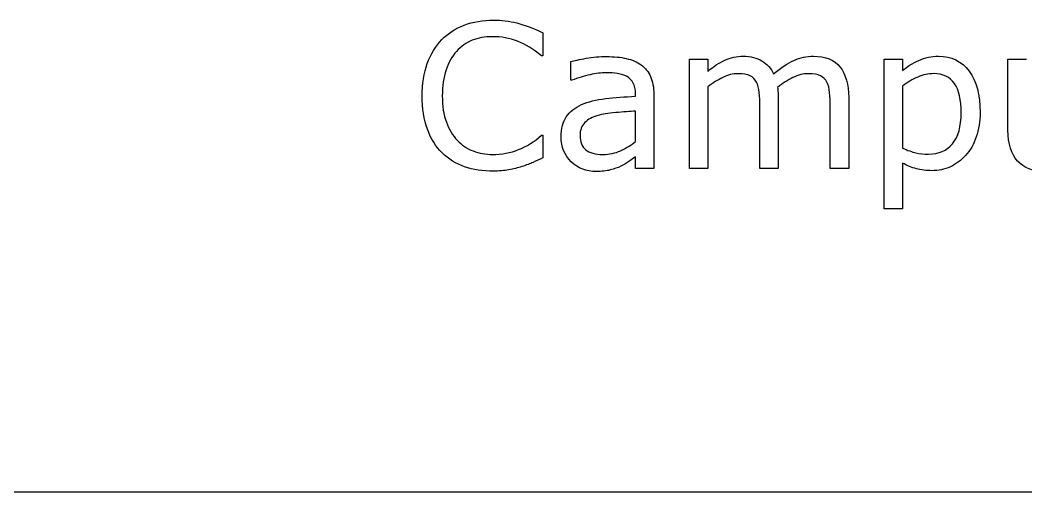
# Model space of a CAD drawing. Extents: x 0.3 to 57.7, y 35.9 to 130.4.
# Drawn here: x 10.015 to 14.267, y 54.481 to 56.473 of the extents above; entities that cross this region are included whole.
import ezdxf

# ---------------------------------------------------------------- set-up
doc = ezdxf.new("R2010")
doc.units = 0
doc.layers.get('0').update_dxf_attribs({"linetype": 'CONTINUOUS'})

msp = doc.modelspace()

# ---------------------------------------------------------------- linework, layer by layer
at = {"color": 7}
for p, q in [((12.2248, 56.418778), (12.2248, 56.321671)), ((12.2248, 56.321671), (12.218602, 56.321671)), ((12.844201, 55.846451), (12.844201, 56.308017)), ((12.844201, 56.308017), (12.921887, 56.308017)), ((12.921887, 56.308017), (12.921887, 56.256779)), ((13.667349, 55.676217), (13.667349, 56.308031)), ((13.667349, 56.308031), (13.745035, 56.308031)), ((13.745035, 56.308031), (13.745035, 56.259686)), ((14.191311, 56.008449), (14.191311, 56.308034)), ((14.191311, 56.308034), (14.268997, 56.308034)), ((12.342563, 56.21919), (12.342563, 56.298114)), ((12.346695, 56.21919), (12.342563, 56.21919)), ((12.921887, 56.191075), (12.921887, 55.846451)), ((13.745034, 56.194513), (13.745034, 55.932943)), ((12.616529, 56.151426), (12.616529, 56.16342)), ((12.693801, 56.159698), (12.693801, 55.846476)), ((13.219816, 56.141898), (13.219816, 55.846445)), ((13.51775, 56.146033), (13.51775, 55.846448)), ((12.61653, 55.960113), (12.61653, 56.088623)), ((13.142131, 55.846445), (13.142131, 56.109253)), ((13.440078, 55.846476), (13.440078, 56.109284)), ((13.993379, 56.080898), (13.993379, 56.080862)), ((14.073544, 56.082837), (14.073544, 56.082837)), ((12.219016, 55.986952), (12.224802, 55.986952)), ((12.224802, 55.986952), (12.224802, 55.891084)), ((12.616529, 55.960074), (12.61653, 55.960113)), ((12.224802, 55.891084), (12.224797, 55.891104)), ((12.61653, 55.846476), (12.61653, 55.895651)), ((12.693802, 55.846476), (12.61653, 55.846476)), ((12.693801, 55.846476), (12.693802, 55.846476)), ((12.921887, 55.846451), (12.844201, 55.846451)), ((13.219816, 55.846445), (13.142131, 55.846445)), ((13.517763, 55.846476), (13.440078, 55.846476)), ((13.51775, 55.846448), (13.517763, 55.846476)), ((13.745035, 55.869604), (13.745035, 55.676217)), ((13.745035, 55.676217), (13.667349, 55.676217))]:
    msp.add_line(p, q, dxfattribs=at)
at = {"color": 5}
msp.add_line((2.694834, 54.481264), (30.070394, 54.481264), dxfattribs=at)
at = {"color": 7}
for points in [[(11.892571, 56.451837), (11.929761, 56.465892), (11.970945, 56.472919), (12.016124, 56.472919)], [(12.016124, 56.472919), (12.049181, 56.472919), (12.082101, 56.468921), (12.114883, 56.460925)], [(11.797944, 56.390683), (11.824114, 56.417403), (11.855657, 56.437788), (11.892571, 56.451837)], [(12.114883, 56.460925), (12.147941, 56.452929), (12.18458, 56.43888), (12.2248, 56.418778)], [(11.735961, 56.289444), (11.750286, 56.329388), (11.770947, 56.363134), (11.797944, 56.390683)], [(11.926456, 56.387773), (11.901663, 56.377857), (11.879486, 56.362293), (11.859927, 56.341079)], [(12.010752, 56.403069), (11.979623, 56.403069), (11.951524, 56.39797), (11.926456, 56.387773)], [(12.117776, 56.383652), (12.084443, 56.396597), (12.048769, 56.403069), (12.010752, 56.403069)], [(12.218602, 56.321671), (12.184718, 56.350045), (12.15111, 56.370706), (12.117776, 56.383652)], [(11.859927, 56.341079), (11.840919, 56.320417), (11.826043, 56.294245), (11.815299, 56.262565)], [(12.342563, 56.298114), (12.357715, 56.302253), (12.379615, 56.306797), (12.408265, 56.311745)], [(12.408265, 56.311745), (12.436915, 56.316712), (12.465152, 56.319196), (12.492975, 56.319196)], [(12.492975, 56.319196), (12.525482, 56.319196), (12.553719, 56.316439), (12.577685, 56.310927)], [(12.577685, 56.310927), (12.601928, 56.305696), (12.622864, 56.296608), (12.640495, 56.283664)], [(12.921887, 56.256779), (12.946129, 56.276889), (12.970233, 56.292591), (12.9942, 56.303885)], [(12.9942, 56.303885), (13.018442, 56.315174), (13.0442, 56.320818), (13.071472, 56.320818)], [(13.071472, 56.320818), (13.102877, 56.320818), (13.129461, 56.314205), (13.151224, 56.300978)], [(13.151224, 56.300978), (13.173262, 56.287751), (13.189653, 56.269432), (13.200397, 56.246021)], [(13.200397, 56.246021), (13.231802, 56.272467), (13.260452, 56.291475), (13.286347, 56.303044)], [(13.286347, 56.303044), (13.312242, 56.314897), (13.339928, 56.320824), (13.369404, 56.320824)], [(13.369404, 56.320824), (13.420092, 56.320824), (13.45742, 56.305398), (13.481387, 56.274545)], [(13.745035, 56.259686), (13.765695, 56.277034), (13.788836, 56.291496), (13.814456, 56.303072)], [(13.814456, 56.303072), (13.840351, 56.314926), (13.867899, 56.320852), (13.8971, 56.320852)], [(13.8971, 56.320852), (13.952746, 56.320852), (13.995997, 56.299778), (14.026851, 56.257629)], [(11.714472, 56.153492), (11.714472, 56.204181), (11.721635, 56.249498), (11.735961, 56.289444)], [(11.815299, 56.262565), (11.804831, 56.231161), (11.799597, 56.194798), (11.799597, 56.153475)], [(12.640495, 56.283664), (12.657849, 56.271002), (12.671073, 56.25461), (12.680164, 56.234489)], [(13.481387, 56.274545), (13.505629, 56.243966), (13.51775, 56.201128), (13.51775, 56.146033)], [(14.026851, 56.257629), (14.05798, 56.215757), (14.073544, 56.157493), (14.073544, 56.082837)], [(12.42438, 56.242332), (12.399312, 56.237102), (12.373416, 56.229388), (12.346695, 56.21919)], [(12.492561, 56.250602), (12.472176, 56.250602), (12.449449, 56.247845), (12.42438, 56.242332)], [(12.540908, 56.2473), (12.525482, 56.249501), (12.509366, 56.250602), (12.492561, 56.250602)], [(12.580577, 56.234487), (12.569557, 56.240827), (12.556334, 56.245098), (12.540908, 56.2473)], [(12.607024, 56.207224), (12.600964, 56.218795), (12.592148, 56.227883), (12.580577, 56.234487)], [(12.680164, 56.234489), (12.689255, 56.21438), (12.693801, 56.18945), (12.693801, 56.159698)], [(12.985523, 56.231159), (12.964311, 56.220698), (12.943099, 56.207337), (12.921887, 56.191075)], [(13.049572, 56.246851), (13.02836, 56.246851), (13.00701, 56.24162), (12.985523, 56.231159)], [(13.100811, 56.237763), (13.088965, 56.243822), (13.071885, 56.246851), (13.049572, 56.246851)], [(13.128082, 56.211319), (13.121745, 56.223172), (13.112655, 56.231987), (13.100811, 56.237763)], [(13.282227, 56.230352), (13.260464, 56.219609), (13.238701, 56.205835), (13.216938, 56.189029)], [(13.347516, 56.24689), (13.325753, 56.24689), (13.30399, 56.241378), (13.282227, 56.230352)], [(13.398755, 56.237803), (13.386909, 56.243861), (13.369829, 56.24689), (13.347516, 56.24689)], [(13.426029, 56.210935), (13.419692, 56.222789), (13.4106, 56.231744), (13.398755, 56.237803)], [(13.80991, 56.232528), (13.78732, 56.222895), (13.765695, 56.210223), (13.745034, 56.194513)], [(13.877264, 56.246978), (13.85495, 56.246978), (13.832499, 56.242161), (13.80991, 56.232528)], [(13.964867, 56.205655), (13.945859, 56.233203), (13.916658, 56.246978), (13.877264, 56.246978)], [(12.616529, 56.16342), (12.616529, 56.18105), (12.613361, 56.195651), (12.607024, 56.207224)], [(13.139238, 56.167103), (13.137583, 56.185561), (13.133864, 56.200299), (13.128082, 56.211319)], [(13.216938, 56.189029), (13.217766, 56.182689), (13.218452, 56.175247), (13.218998, 56.166705)], [(13.437185, 56.166722), (13.435529, 56.18518), (13.43181, 56.199917), (13.426029, 56.210935)], [(13.993379, 56.080862), (13.993379, 56.136509), (13.983875, 56.178106), (13.964867, 56.205655)], [(11.736785, 56.012584), (11.72191, 56.053081), (11.714472, 56.10005), (11.714472, 56.153492)], [(11.799597, 56.153475), (11.799597, 56.110225), (11.805382, 56.073036), (11.816953, 56.041907)], [(12.388432, 56.116317), (12.416531, 56.128716), (12.450277, 56.137117), (12.489671, 56.14152)], [(12.489671, 56.14152), (12.529065, 56.145922), (12.571351, 56.149224), (12.616529, 56.151426)], [(13.142131, 56.109253), (13.142131, 56.129639), (13.141167, 56.148923), (13.139238, 56.167103)], [(13.218998, 56.166705), (13.219544, 56.158446), (13.219816, 56.150177), (13.219816, 56.141898)], [(13.440078, 56.109284), (13.440078, 56.129119), (13.439113, 56.148265), (13.437185, 56.166722)], [(12.32397, 56.065077), (12.339121, 56.08684), (12.360609, 56.10392), (12.388432, 56.116317)], [(12.61653, 56.088623), (12.592839, 56.087306), (12.564878, 56.085236), (12.532646, 56.082414)], [(12.301657, 55.980368), (12.301657, 56.015354), (12.309095, 56.043591), (12.32397, 56.065077)], [(12.456614, 56.07042), (12.4343, 56.064079), (12.416256, 56.054162), (12.402482, 56.040668)], [(12.532646, 56.082414), (12.500691, 56.079667), (12.475347, 56.075669), (12.456614, 56.07042)], [(13.957016, 55.951147), (13.981258, 55.980349), (13.993379, 56.0236), (13.993379, 56.080898)], [(14.073544, 56.082837), (14.073544, 56.045373), (14.068172, 56.011077), (14.057429, 55.979948)], [(11.798767, 55.912999), (11.772321, 55.93917), (11.75166, 55.972365), (11.736785, 56.012584)], [(11.816953, 56.041907), (11.828799, 56.010778), (11.84395, 55.985433), (11.862407, 55.965873)], [(12.402482, 56.040668), (12.388708, 56.027441), (12.381821, 56.009121), (12.381821, 55.985708)], [(14.231807, 55.877873), (14.20481, 55.907625), (14.191311, 55.951151), (14.191311, 56.008449)], [(11.862407, 55.965873), (11.881691, 55.945489), (11.904143, 55.930339), (11.929762, 55.920421)], [(12.122323, 55.926207), (12.156758, 55.939716), (12.188989, 55.959964), (12.219016, 55.986952)], [(12.345045, 55.874998), (12.31612, 55.902544), (12.301657, 55.937668), (12.301657, 55.980368)], [(12.381821, 55.985708), (12.381821, 55.959262), (12.389809, 55.93929), (12.405787, 55.925792)], [(12.55372, 55.921643), (12.576309, 55.932387), (12.597246, 55.945197), (12.616529, 55.960074)], [(14.057429, 55.979948), (14.046686, 55.949093), (14.031534, 55.922922), (14.011975, 55.901433)], [(11.929762, 55.920421), (11.955657, 55.910788), (11.98293, 55.905972), (12.01158, 55.905972)], [(12.01158, 55.905972), (12.050973, 55.905972), (12.087888, 55.912717), (12.122323, 55.926207)], [(12.405787, 55.925792), (12.421764, 55.912565), (12.446144, 55.905952), (12.478927, 55.905952)], [(12.478927, 55.905952), (12.506199, 55.905952), (12.53113, 55.911182), (12.55372, 55.921643)], [(13.745034, 55.932943), (13.767072, 55.923028), (13.785943, 55.916283), (13.801645, 55.912708)], [(13.855777, 55.907346), (13.899027, 55.907346), (13.932774, 55.921946), (13.957016, 55.951147)], [(11.893808, 55.853907), (11.857445, 55.866588), (11.825765, 55.886286), (11.798767, 55.912999)], [(12.224797, 55.891104), (12.209646, 55.8845), (12.195872, 55.878301), (12.183475, 55.872506)], [(12.450829, 55.833675), (12.409232, 55.833675), (12.373971, 55.847449), (12.345045, 55.874998)], [(12.588432, 55.87581), (12.576861, 55.867551), (12.565566, 55.860937), (12.554548, 55.85597)], [(12.61653, 55.895651), (12.609644, 55.890966), (12.600278, 55.884352), (12.588432, 55.87581)], [(13.801645, 55.912708), (13.817623, 55.909133), (13.835666, 55.907346), (13.855777, 55.907346)], [(14.011975, 55.901433), (13.993794, 55.881049), (13.972307, 55.865209), (13.947512, 55.853913)], [(14.345029, 55.833658), (14.296545, 55.833658), (14.258804, 55.848396), (14.231807, 55.877873)], [(12.015708, 55.835309), (11.97108, 55.835309), (11.930447, 55.841508), (11.893808, 55.853907)], [(12.080584, 55.841094), (12.061024, 55.837237), (12.039399, 55.835309), (12.015708, 55.835309)], [(12.135542, 55.85433), (12.118738, 55.8491), (12.100419, 55.844688), (12.080584, 55.841094)], [(12.183475, 55.872506), (12.171355, 55.866711), (12.155377, 55.860652), (12.135542, 55.85433)], [(12.50992, 55.840279), (12.493117, 55.835876), (12.47342, 55.833675), (12.450829, 55.833675)], [(12.554548, 55.85597), (12.541599, 55.84963), (12.526724, 55.844399), (12.50992, 55.840279)], [(13.804125, 55.84522), (13.784841, 55.850451), (13.765145, 55.858579), (13.745035, 55.869604)], [(13.869414, 55.837375), (13.845447, 55.837375), (13.823684, 55.83999), (13.804125, 55.84522)], [(13.947512, 55.853913), (13.922995, 55.842887), (13.896962, 55.837375), (13.869414, 55.837375)]]:
    msp.add_open_spline(points, degree=3, dxfattribs=at)

doc.saveas('drawing.dxf')
